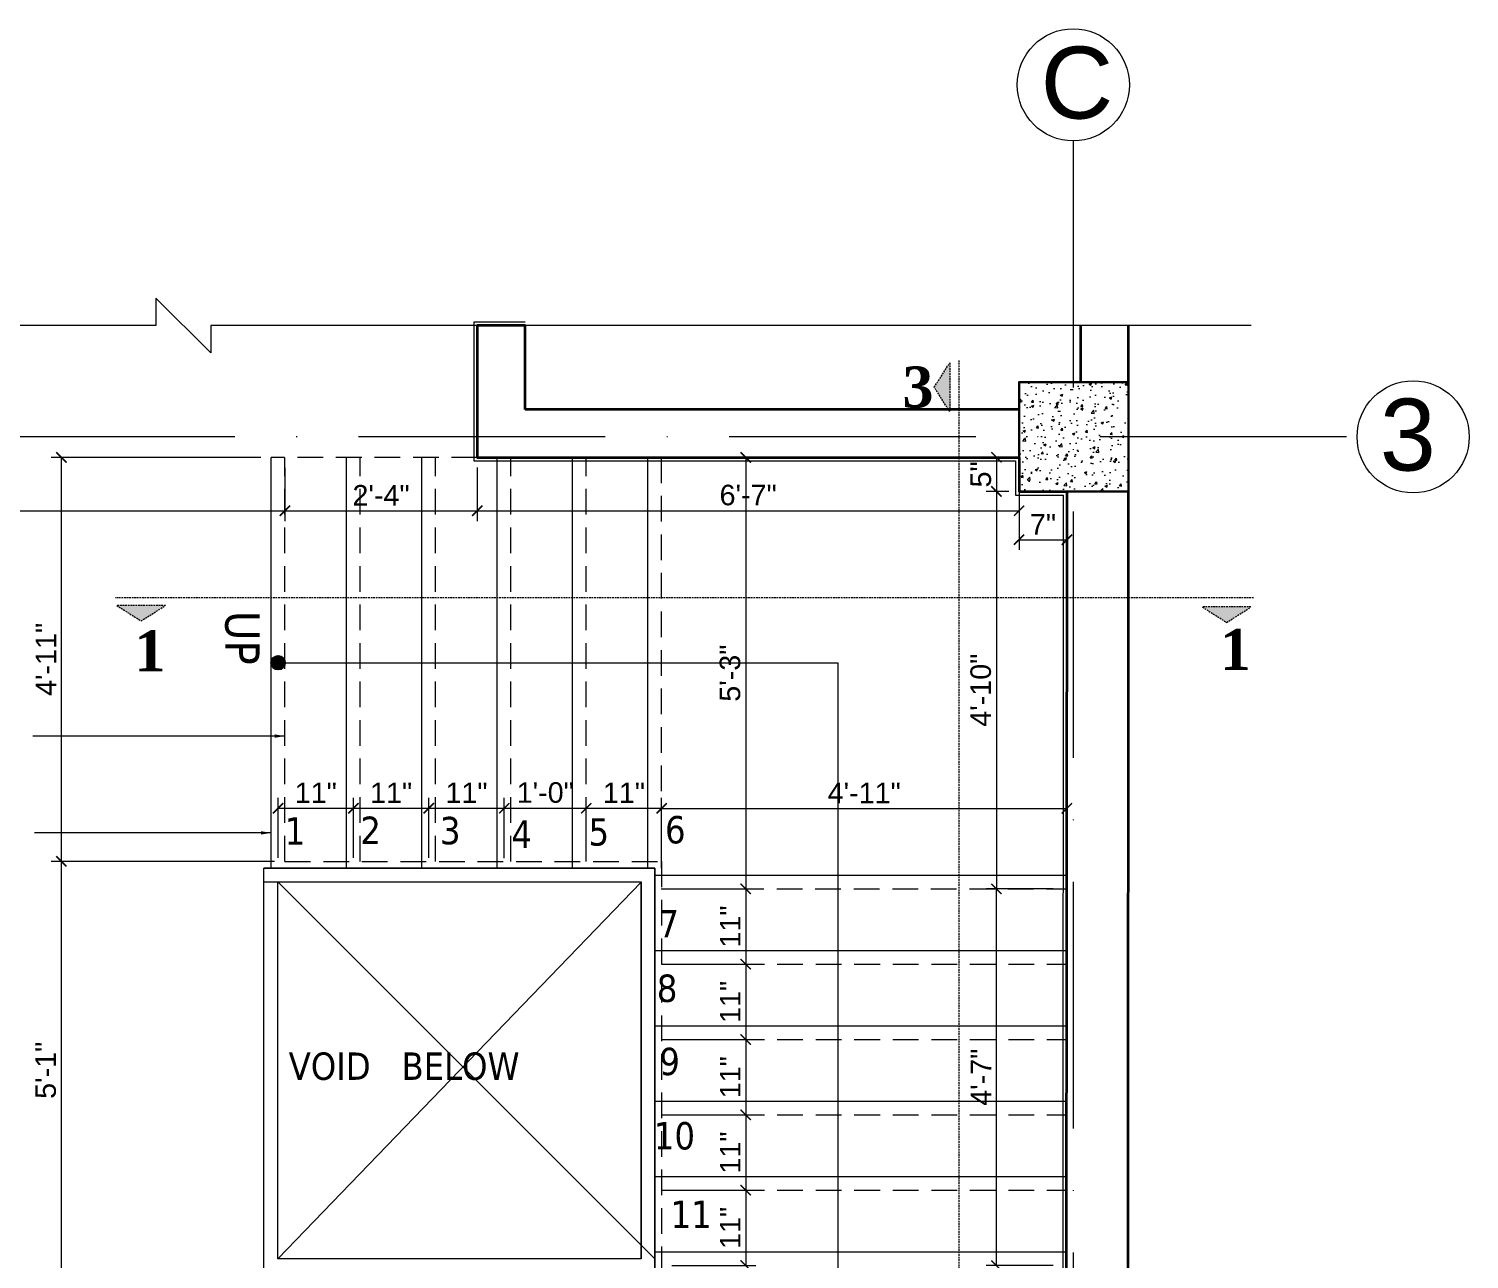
# Model space of a CAD drawing. Header units: inches. Extents: x 10755 to 33653, y -10992 to 10708.
# Drawn here: x 26940.5 to 27150.7, y 4202.5 to 4382.2 of the extents above; entities that cross this region are included whole.
import ezdxf

# ---------------------------------------------------------------- set-up
doc = ezdxf.new("R2010")
doc.units = ezdxf.units.IN
doc.header["$MEASUREMENT"] = 0
doc.linetypes.add('ACAD_ISO10W100', pattern=[18, 12, -3, 0, -3])
doc.linetypes.add('HIDDEN', pattern=[0.375, 0.25, -0.125])
for name, color, linetype, lineweight in [('arrow line', 54, 'Continuous', 9), ('beam in plan', 241, 'HIDDEN', 20), ('centerline', 9, 'ACAD_ISO10W100', 5), ('col', 1, 'Continuous', 30), ('dimension element- 8', 5, 'Continuous', 13), ('DIMINSION', 5, 'Continuous', 15), ('hatch', 33, 'Continuous', 5), ('hatch- rcc', 252, 'Continuous', 5), ('hatch1', 9, 'Continuous', 5), ('hidden line', 4, 'HIDDEN', 9), ('Pillar', 11, 'Continuous', 25), ('PLASTER', 50, 'Continuous', 9), ('plaster line', 160, 'Continuous', 9), ('railing', 33, 'Continuous', 15), ('STAIRCASE', 143, 'Continuous', 15), ('text detail- 8', 115, 'Continuous', 18), ('text- 8', 115, 'Continuous', 18), ('title text 1', 113, 'Continuous', 25), ('wall', 1, 'Continuous', 35)]:
    doc.layers.add(name, color=color, linetype=linetype, lineweight=lineweight)
doc.layers.add('T-TEXT', color=230, linetype='Continuous')
doc.layers.get('DIMINSION').off()
doc.styles.add('arial', font='arial.ttf')
doc.styles.add('Prajwal', font='stylu.ttf', dxfattribs={"height": 9})
doc.styles.get("Standard").update_dxf_attribs({"font": 'arial.ttf'})
doc.styles.add('suren', font='times.ttf', dxfattribs={"height": 4})
doc.dimstyles.new('s3', dxfattribs={"dimscale": 3, "dimtxt": 1, "dimasz": 0.5, "dimexe": 0.5, "dimexo": 0.5, "dimgap": 0.25, "dimtad": 1, "dimzin": 3, "dimdsep": 46, "dimlunit": 4, "dimtxsty": 'Standard', "dimblk": 'ARCHTICK', "dimcen": 0, "dimclrd": 256, "dimclre": 256, "dimclrt": 6, "dimadec": 0, "dimazin": 0, "dimtfac": 0.5, "dimtix": 1, "dimtmove": 1, "dimatfit": 3, "dimfxl": 0.5, "dimfrac": 1, "dimtolj": 1, "dimtzin": 0, "dimarcsym": 1})

# ---------------------------------------------------------------- blocks, each defined once
blk = doc.blocks.new('ETERWEWE')
at = {"layer": 'hatch- rcc', "linetype": 'Continuous', "ltscale": 30}
h = blk.add_hatch(dxfattribs=at)
h.set_pattern_fill('AR-CONC', color=256, scale=0.5, style=0)
h.set_pattern_definition([(50, (0, 0), (3.586300913, -0.313760675), [0.375, -4.125]), (355, (0, 0), (-0.69375667, 3.76096067), [0.3, -3.3]), (100.4514445, (0.299, -0.026), (2.89254423, 3.447199955), [0.31870096, -3.50571056]), (46.1842, (0, 1), (5.33620665, -0.8275964), [0.5625, -6.1875]), (96.6356355, (0.4447, 0.931), (4.67330973, 4.870593), [0.47805171, -5.2585688]), (351.184164, (0, 1), (4.67330973, 4.870593), [0.45, -4.95]), (21, (0.5, 0.75), (2.98453526, -2.013094453), [0.375, -4.125]), (326, (0.5, 0.75), (1.21657666, 3.625750225), [0.3, -3.3]), (71.4514447, (0.7487, 0.5822), (4.20111188, 1.612655764), [0.31870095, -3.50571056]), (37.5, (0, 0), (0.060799277, 1.664469269), [0, -3.26, 0, -3.35, 0, -3.3125]), (7.5, (0, 0), (1.315347687, 1.97205856), [0, -1.91, 0, -3.185, 0, -1.2625]), (327.5, (-1.115, 0), (2.669112181, -0.112774359), [0, -1.25, 0, -3.9, 0, -5.175]), (317.5, (-1.615, 0), (2.915930847, 0.50052491), [0, -1.625, 0, -2.59, 0, -3.675])])
h.paths.add_polyline_path([(159423.23, -3794.58), (159439.23, -3794.58), (159439.23, -3778.58), (159423.23, -3778.58)])
at = {"layer": 'col', "linetype": 'Continuous', "ltscale": 30}
blk.add_lwpolyline([(159423.23, -3794.58), (159423.23, -3778.58), (159439.23, -3778.58), (159439.23, -3794.58), (159423.23, -3794.58)], dxfattribs=at)
blk = doc.blocks.new('_ArchTick')
at = {"color": 0, "const_width": 0.15}
blk.add_lwpolyline([(-0.5, -0.5), (0.5, 0.5)], dxfattribs=at)
blk = doc.blocks.new('*D2160')
at = {"layer": 'Defpoints', "color": 0, "transparency": 16777216}
for p in [(12206.4, -657.84), (12195.4, -666.59), (12206.4, -666.6)]:
    blk.add_point(p, dxfattribs=at)
at = {"layer": 'dimension element- 8', "lineweight": -2, "transparency": 16777216}
for p, q in [((12195.4, -665.09), (12195.4, -656.34)), ((12195.4, -657.84), (12206.4, -657.84)), ((12206.4, -665.1), (12206.4, -656.34))]:
    blk.add_line(p, q, dxfattribs=at)
at = {"layer": 'dimension element- 8', "lineweight": -2, "transparency": 16777216, "xscale": 1.5, "yscale": 1.5, "zscale": 1.5, "rotation": 180}
blk.add_blockref('_ArchTick', (12195.4, -657.84), dxfattribs=at)
at = {"layer": 'dimension element- 8', "lineweight": -2, "transparency": 16777216, "xscale": 1.5, "yscale": 1.5, "zscale": 1.5}
blk.add_blockref('_ArchTick', (12206.4, -657.84), dxfattribs=at)
at = {"layer": 'dimension element- 8', "color": 6, "transparency": 16777216, "insert": (12200.9, -655.58), "char_height": 3, "attachment_point": 5}
blk.add_mtext('\\A1;11"', dxfattribs=at)
blk = doc.blocks.new('*D2161')
at = {"layer": 'Defpoints', "color": 0, "transparency": 16777216}
for p in [(12217.4, -657.84), (12206.4, -666.6), (12217.4, -666.6)]:
    blk.add_point(p, dxfattribs=at)
at = {"layer": 'dimension element- 8', "lineweight": -2, "transparency": 16777216}
for p, q in [((12206.4, -665.1), (12206.4, -656.34)), ((12206.4, -657.84), (12217.4, -657.84)), ((12217.4, -665.1), (12217.4, -656.34))]:
    blk.add_line(p, q, dxfattribs=at)
at = {"layer": 'dimension element- 8', "lineweight": -2, "transparency": 16777216, "xscale": 1.5, "yscale": 1.5, "zscale": 1.5, "rotation": 180}
blk.add_blockref('_ArchTick', (12206.4, -657.84), dxfattribs=at)
at = {"layer": 'dimension element- 8', "lineweight": -2, "transparency": 16777216, "xscale": 1.5, "yscale": 1.5, "zscale": 1.5}
blk.add_blockref('_ArchTick', (12217.4, -657.84), dxfattribs=at)
at = {"layer": 'dimension element- 8', "color": 6, "transparency": 16777216, "insert": (12211.9, -655.58), "char_height": 3, "attachment_point": 5}
blk.add_mtext('\\A1;11"', dxfattribs=at)
blk = doc.blocks.new('*D2162')
at = {"layer": 'Defpoints', "color": 0, "transparency": 16777216}
for p in [(12228.41, -657.84), (12217.4, -666.6), (12228.41, -666.64)]:
    blk.add_point(p, dxfattribs=at)
at = {"layer": 'dimension element- 8', "lineweight": -2, "transparency": 16777216}
for p, q in [((12217.4, -665.1), (12217.4, -656.34)), ((12217.4, -657.84), (12228.41, -657.84)), ((12228.41, -665.14), (12228.41, -656.34))]:
    blk.add_line(p, q, dxfattribs=at)
at = {"layer": 'dimension element- 8', "lineweight": -2, "transparency": 16777216, "xscale": 1.5, "yscale": 1.5, "zscale": 1.5, "rotation": 180}
blk.add_blockref('_ArchTick', (12217.4, -657.84), dxfattribs=at)
at = {"layer": 'dimension element- 8', "lineweight": -2, "transparency": 16777216, "xscale": 1.5, "yscale": 1.5, "zscale": 1.5}
blk.add_blockref('_ArchTick', (12228.41, -657.84), dxfattribs=at)
at = {"layer": 'dimension element- 8', "color": 6, "transparency": 16777216, "insert": (12222.9, -655.58), "char_height": 3, "attachment_point": 5}
blk.add_mtext('\\A1;11"', dxfattribs=at)
blk = doc.blocks.new('*D2163')
at = {"layer": 'Defpoints', "color": 0, "transparency": 16777216}
for p in [(12310.54, -657.85), (12251.39, -665.59), (12310.54, -668.59)]:
    blk.add_point(p, dxfattribs=at)
at = {"layer": 'dimension element- 8', "lineweight": -2, "transparency": 16777216}
for p, q in [((12251.39, -664.09), (12251.39, -656.35)), ((12251.39, -657.85), (12310.54, -657.85)), ((12310.54, -667.09), (12310.54, -656.35))]:
    blk.add_line(p, q, dxfattribs=at)
at = {"layer": 'dimension element- 8', "lineweight": -2, "transparency": 16777216, "xscale": 1.5, "yscale": 1.5, "zscale": 1.5, "rotation": 180}
blk.add_blockref('_ArchTick', (12251.39, -657.85), dxfattribs=at)
at = {"layer": 'dimension element- 8', "lineweight": -2, "transparency": 16777216, "xscale": 1.5, "yscale": 1.5, "zscale": 1.5}
blk.add_blockref('_ArchTick', (12310.54, -657.85), dxfattribs=at)
at = {"layer": 'dimension element- 8', "color": 6, "transparency": 16777216, "insert": (12280.96, -655.6), "char_height": 3, "attachment_point": 5}
blk.add_mtext('\\A1;4\'-11"', dxfattribs=at)
blk = doc.blocks.new('*D2164')
at = {"layer": 'Defpoints', "color": 0, "transparency": 16777216}
for p in [(12252.39, -606.61), (12252.39, -669.61), (12263.66, -669.61)]:
    blk.add_point(p, dxfattribs=at)
at = {"layer": 'dimension element- 8', "lineweight": -2, "transparency": 16777216}
for p, q in [((12253.89, -606.61), (12265.16, -606.61)), ((12263.66, -606.61), (12263.66, -669.61)), ((12253.89, -669.61), (12265.16, -669.61))]:
    blk.add_line(p, q, dxfattribs=at)
at = {"layer": 'dimension element- 8', "lineweight": -2, "transparency": 16777216, "xscale": 1.5, "yscale": 1.5, "zscale": 1.5}
for p, rotation in [((12263.66, -606.61), 90), ((12263.66, -669.61), 270)]:
    blk.add_blockref('_ArchTick', p, dxfattribs=dict(at, rotation=rotation))
at = {"layer": 'dimension element- 8', "color": 6, "transparency": 16777216, "insert": (12261.38, -638.11), "char_height": 3, "attachment_point": 5, "rotation": 90}
blk.add_mtext('\\A1;5\'-3"', dxfattribs=at)
blk = doc.blocks.new('*D2165')
at = {"layer": 'Defpoints', "color": 0, "transparency": 16777216}
for p in [(12252.39, -669.61), (12251.39, -680.61), (12263.66, -680.61)]:
    blk.add_point(p, dxfattribs=at)
at = {"layer": 'dimension element- 8', "lineweight": -2, "transparency": 16777216}
for p, q in [((12253.89, -669.61), (12265.16, -669.61)), ((12263.66, -669.61), (12263.66, -680.61)), ((12252.89, -680.61), (12265.16, -680.61))]:
    blk.add_line(p, q, dxfattribs=at)
at = {"layer": 'dimension element- 8', "lineweight": -2, "transparency": 16777216, "xscale": 1.5, "yscale": 1.5, "zscale": 1.5}
for p, rotation in [((12263.66, -669.61), 90), ((12263.66, -680.61), 270)]:
    blk.add_blockref('_ArchTick', p, dxfattribs=dict(at, rotation=rotation))
at = {"layer": 'dimension element- 8', "color": 6, "transparency": 16777216, "insert": (12261.4, -675.11), "char_height": 3, "attachment_point": 5, "rotation": 90}
blk.add_mtext('\\A1;11"', dxfattribs=at)
blk = doc.blocks.new('*D2166')
at = {"layer": 'Defpoints', "color": 0, "transparency": 16777216}
for p in [(12251.39, -680.61), (12251.39, -691.61), (12263.66, -691.61)]:
    blk.add_point(p, dxfattribs=at)
at = {"layer": 'dimension element- 8', "lineweight": -2, "transparency": 16777216}
for p, q in [((12252.89, -680.61), (12265.16, -680.61)), ((12263.66, -680.61), (12263.66, -691.61)), ((12252.89, -691.61), (12265.16, -691.61))]:
    blk.add_line(p, q, dxfattribs=at)
at = {"layer": 'dimension element- 8', "lineweight": -2, "transparency": 16777216, "xscale": 1.5, "yscale": 1.5, "zscale": 1.5}
for p, rotation in [((12263.66, -680.61), 90), ((12263.66, -691.61), 270)]:
    blk.add_blockref('_ArchTick', p, dxfattribs=dict(at, rotation=rotation))
at = {"layer": 'dimension element- 8', "color": 6, "transparency": 16777216, "insert": (12261.4, -686.11), "char_height": 3, "attachment_point": 5, "rotation": 90}
blk.add_mtext('\\A1;11"', dxfattribs=at)
blk = doc.blocks.new('*D2167')
at = {"layer": 'Defpoints', "color": 0, "transparency": 16777216}
for p in [(12251.39, -691.61), (12251.39, -702.61), (12263.66, -702.61)]:
    blk.add_point(p, dxfattribs=at)
at = {"layer": 'dimension element- 8', "lineweight": -2, "transparency": 16777216}
for p, q in [((12252.89, -691.61), (12265.16, -691.61)), ((12263.66, -691.61), (12263.66, -702.61)), ((12252.89, -702.61), (12265.16, -702.61))]:
    blk.add_line(p, q, dxfattribs=at)
at = {"layer": 'dimension element- 8', "lineweight": -2, "transparency": 16777216, "xscale": 1.5, "yscale": 1.5, "zscale": 1.5}
for p, rotation in [((12263.66, -691.61), 90), ((12263.66, -702.61), 270)]:
    blk.add_blockref('_ArchTick', p, dxfattribs=dict(at, rotation=rotation))
at = {"layer": 'dimension element- 8', "color": 6, "transparency": 16777216, "insert": (12261.4, -697.11), "char_height": 3, "attachment_point": 5, "rotation": 90}
blk.add_mtext('\\A1;11"', dxfattribs=at)
blk = doc.blocks.new('*D2168')
at = {"layer": 'Defpoints', "color": 0, "transparency": 16777216}
for p in [(12251.39, -702.61), (12251.39, -713.61), (12263.66, -713.61)]:
    blk.add_point(p, dxfattribs=at)
at = {"layer": 'dimension element- 8', "lineweight": -2, "transparency": 16777216}
for p, q in [((12252.89, -702.61), (12265.16, -702.61)), ((12263.66, -702.61), (12263.66, -713.61)), ((12252.89, -713.61), (12265.16, -713.61))]:
    blk.add_line(p, q, dxfattribs=at)
at = {"layer": 'dimension element- 8', "lineweight": -2, "transparency": 16777216, "xscale": 1.5, "yscale": 1.5, "zscale": 1.5}
for p, rotation in [((12263.66, -702.61), 90), ((12263.66, -713.61), 270)]:
    blk.add_blockref('_ArchTick', p, dxfattribs=dict(at, rotation=rotation))
at = {"layer": 'dimension element- 8', "color": 6, "transparency": 16777216, "insert": (12261.4, -708.11), "char_height": 3, "attachment_point": 5, "rotation": 90}
blk.add_mtext('\\A1;11"', dxfattribs=at)
blk = doc.blocks.new('*D2169')
at = {"layer": 'Defpoints', "color": 0, "transparency": 16777216}
for p in [(12251.39, -713.61), (12251.39, -724.61), (12263.66, -724.61)]:
    blk.add_point(p, dxfattribs=at)
at = {"layer": 'dimension element- 8', "lineweight": -2, "transparency": 16777216}
for p, q in [((12252.89, -713.61), (12265.16, -713.61)), ((12263.66, -713.61), (12263.66, -724.61)), ((12252.89, -724.61), (12265.16, -724.61))]:
    blk.add_line(p, q, dxfattribs=at)
at = {"layer": 'dimension element- 8', "lineweight": -2, "transparency": 16777216, "xscale": 1.5, "yscale": 1.5, "zscale": 1.5}
for p, rotation in [((12263.66, -713.61), 90), ((12263.66, -724.61), 270)]:
    blk.add_blockref('_ArchTick', p, dxfattribs=dict(at, rotation=rotation))
at = {"layer": 'dimension element- 8', "color": 6, "transparency": 16777216, "insert": (12261.4, -719.11), "char_height": 3, "attachment_point": 5, "rotation": 90}
blk.add_mtext('\\A1;11"', dxfattribs=at)
blk = doc.blocks.new('*D2175')
at = {"layer": 'Defpoints', "color": 0, "transparency": 16777216}
for p in [(12303.56, -606.59), (12300.26, -611.59), (12303.56, -611.59)]:
    blk.add_point(p, dxfattribs=at)
at = {"layer": 'dimension element- 8', "lineweight": -2, "transparency": 16777216}
for p, q in [((12302.06, -606.59), (12298.76, -606.59)), ((12300.26, -606.59), (12300.26, -611.59)), ((12302.06, -611.59), (12298.76, -611.59))]:
    blk.add_line(p, q, dxfattribs=at)
at = {"layer": 'dimension element- 8', "lineweight": -2, "transparency": 16777216, "xscale": 1.5, "yscale": 1.5, "zscale": 1.5}
for p, rotation in [((12300.26, -606.59), 90), ((12300.26, -611.59), 270)]:
    blk.add_blockref('_ArchTick', p, dxfattribs=dict(at, rotation=rotation))
at = {"layer": 'dimension element- 8', "color": 6, "transparency": 16777216, "insert": (12297.99, -609.09), "char_height": 3, "attachment_point": 5, "rotation": 90}
blk.add_mtext('\\A1;5"', dxfattribs=at)
blk = doc.blocks.new('*D2176')
at = {"layer": 'Defpoints', "color": 0, "transparency": 16777216}
for p in [(12303.56, -611.59), (12300.26, -669.61), (12310.04, -669.61)]:
    blk.add_point(p, dxfattribs=at)
at = {"layer": 'dimension element- 8', "lineweight": -2, "transparency": 16777216}
for p, q in [((12302.06, -611.59), (12298.76, -611.59)), ((12300.26, -611.59), (12300.26, -669.61)), ((12308.54, -669.61), (12298.76, -669.61))]:
    blk.add_line(p, q, dxfattribs=at)
at = {"layer": 'dimension element- 8', "lineweight": -2, "transparency": 16777216, "xscale": 1.5, "yscale": 1.5, "zscale": 1.5}
for p, rotation in [((12300.26, -611.59), 90), ((12300.26, -669.61), 270)]:
    blk.add_blockref('_ArchTick', p, dxfattribs=dict(at, rotation=rotation))
at = {"layer": 'dimension element- 8', "color": 6, "transparency": 16777216, "insert": (12297.98, -640.6), "char_height": 3, "attachment_point": 5, "rotation": 90}
blk.add_mtext('\\A1;4\'-10"', dxfattribs=at)
blk = doc.blocks.new('*D2177')
at = {"layer": 'Defpoints', "color": 0, "transparency": 16777216}
for p in [(12303.56, -611.59), (12310.56, -611.59), (12310.56, -618.63)]:
    blk.add_point(p, dxfattribs=at)
at = {"layer": 'dimension element- 8', "lineweight": -2, "transparency": 16777216}
for p, q in [((12303.56, -613.09), (12303.56, -620.13)), ((12310.56, -613.09), (12310.56, -620.13)), ((12303.56, -618.63), (12310.56, -618.63))]:
    blk.add_line(p, q, dxfattribs=at)
at = {"layer": 'dimension element- 8', "lineweight": -2, "transparency": 16777216, "xscale": 1.5, "yscale": 1.5, "zscale": 1.5, "rotation": 180}
blk.add_blockref('_ArchTick', (12303.56, -618.63), dxfattribs=at)
at = {"layer": 'dimension element- 8', "lineweight": -2, "transparency": 16777216, "xscale": 1.5, "yscale": 1.5, "zscale": 1.5}
blk.add_blockref('_ArchTick', (12310.56, -618.63), dxfattribs=at)
at = {"layer": 'dimension element- 8', "color": 6, "transparency": 16777216, "insert": (12307.06, -616.38), "char_height": 3, "attachment_point": 5}
blk.add_mtext('\\A1;7"', dxfattribs=at)
blk = doc.blocks.new('*D2178')
at = {"layer": 'Defpoints', "color": 0, "transparency": 16777216}
for p in [(12196.39, -606.61), (12094.62, -611.59), (12196.39, -614.4)]:
    blk.add_point(p, dxfattribs=at)
at = {"layer": 'dimension element- 8', "lineweight": -2, "transparency": 16777216}
for p, q in [((12196.39, -608.11), (12196.39, -615.9)), ((12094.62, -613.09), (12094.62, -615.9)), ((12094.62, -614.4), (12196.39, -614.4))]:
    blk.add_line(p, q, dxfattribs=at)
at = {"layer": 'dimension element- 8', "lineweight": -2, "transparency": 16777216, "xscale": 1.5, "yscale": 1.5, "zscale": 1.5, "rotation": 180}
blk.add_blockref('_ArchTick', (12094.62, -614.4), dxfattribs=at)
at = {"layer": 'dimension element- 8', "lineweight": -2, "transparency": 16777216, "xscale": 1.5, "yscale": 1.5, "zscale": 1.5}
blk.add_blockref('_ArchTick', (12196.39, -614.4), dxfattribs=at)
at = {"layer": 'dimension element- 8', "color": 6, "transparency": 16777216, "insert": (12145.5, -612.12), "char_height": 3, "attachment_point": 5}
blk.add_mtext('\\A1;8\'-6"', dxfattribs=at)
blk = doc.blocks.new('*D2179')
at = {"layer": 'Defpoints', "color": 0, "transparency": 16777216}
for p in [(12196.39, -606.61), (12224.48, -606.59), (12224.48, -614.4)]:
    blk.add_point(p, dxfattribs=at)
at = {"layer": 'dimension element- 8', "lineweight": -2, "transparency": 16777216}
for p, q in [((12196.39, -608.11), (12196.39, -615.9)), ((12224.48, -608.09), (12224.48, -615.9)), ((12196.39, -614.4), (12224.48, -614.4))]:
    blk.add_line(p, q, dxfattribs=at)
at = {"layer": 'dimension element- 8', "lineweight": -2, "transparency": 16777216, "xscale": 1.5, "yscale": 1.5, "zscale": 1.5, "rotation": 180}
blk.add_blockref('_ArchTick', (12196.39, -614.4), dxfattribs=at)
at = {"layer": 'dimension element- 8', "lineweight": -2, "transparency": 16777216, "xscale": 1.5, "yscale": 1.5, "zscale": 1.5}
blk.add_blockref('_ArchTick', (12224.48, -614.4), dxfattribs=at)
at = {"layer": 'dimension element- 8', "color": 6, "transparency": 16777216, "insert": (12210.43, -612.14), "char_height": 3, "attachment_point": 5}
blk.add_mtext('\\A1;2\'-4"', dxfattribs=at)
blk = doc.blocks.new('*D2180')
at = {"layer": 'Defpoints', "color": 0, "transparency": 16777216}
for p in [(12224.48, -606.59), (12303.56, -606.59), (12303.56, -614.4)]:
    blk.add_point(p, dxfattribs=at)
at = {"layer": 'dimension element- 8', "lineweight": -2, "transparency": 16777216}
for p, q in [((12224.48, -608.09), (12224.48, -615.9)), ((12303.56, -608.09), (12303.56, -615.9)), ((12224.48, -614.4), (12303.56, -614.4))]:
    blk.add_line(p, q, dxfattribs=at)
at = {"layer": 'dimension element- 8', "lineweight": -2, "transparency": 16777216, "xscale": 1.5, "yscale": 1.5, "zscale": 1.5, "rotation": 180}
blk.add_blockref('_ArchTick', (12224.48, -614.4), dxfattribs=at)
at = {"layer": 'dimension element- 8', "lineweight": -2, "transparency": 16777216, "xscale": 1.5, "yscale": 1.5, "zscale": 1.5}
blk.add_blockref('_ArchTick', (12303.56, -614.4), dxfattribs=at)
at = {"layer": 'dimension element- 8', "color": 6, "transparency": 16777216, "insert": (12264.02, -612.12), "char_height": 3, "attachment_point": 5}
blk.add_mtext('\\A1;6\'-7"', dxfattribs=at)
blk = doc.blocks.new('*D2182')
at = {"layer": 'Defpoints', "color": 0, "transparency": 16777216}
for p in [(12240.39, -657.84), (12228.41, -666.64), (12240.39, -666.61)]:
    blk.add_point(p, dxfattribs=at)
at = {"layer": 'dimension element- 8', "lineweight": -2, "transparency": 16777216}
for p, q in [((12228.41, -665.14), (12228.41, -656.34)), ((12228.41, -657.84), (12240.39, -657.84)), ((12240.39, -665.11), (12240.39, -656.34))]:
    blk.add_line(p, q, dxfattribs=at)
at = {"layer": 'dimension element- 8', "lineweight": -2, "transparency": 16777216, "xscale": 1.5, "yscale": 1.5, "zscale": 1.5, "rotation": 180}
blk.add_blockref('_ArchTick', (12228.41, -657.84), dxfattribs=at)
at = {"layer": 'dimension element- 8', "lineweight": -2, "transparency": 16777216, "xscale": 1.5, "yscale": 1.5, "zscale": 1.5}
blk.add_blockref('_ArchTick', (12240.39, -657.84), dxfattribs=at)
at = {"layer": 'dimension element- 8', "color": 6, "transparency": 16777216, "insert": (12234.4, -655.56), "char_height": 3, "attachment_point": 5}
blk.add_mtext('\\A1;1\'-0"', dxfattribs=at)
blk = doc.blocks.new('*D2183')
at = {"layer": 'Defpoints', "color": 0, "transparency": 16777216}
for p in [(12251.39, -657.84), (12251.39, -665.59), (12240.39, -666.61)]:
    blk.add_point(p, dxfattribs=at)
at = {"layer": 'dimension element- 8', "lineweight": -2, "transparency": 16777216}
for p, q in [((12240.39, -665.11), (12240.39, -656.34)), ((12240.39, -657.84), (12251.39, -657.84)), ((12251.39, -664.09), (12251.39, -656.34))]:
    blk.add_line(p, q, dxfattribs=at)
at = {"layer": 'dimension element- 8', "lineweight": -2, "transparency": 16777216, "xscale": 1.5, "yscale": 1.5, "zscale": 1.5, "rotation": 180}
blk.add_blockref('_ArchTick', (12240.39, -657.84), dxfattribs=at)
at = {"layer": 'dimension element- 8', "lineweight": -2, "transparency": 16777216, "xscale": 1.5, "yscale": 1.5, "zscale": 1.5}
blk.add_blockref('_ArchTick', (12251.39, -657.84), dxfattribs=at)
at = {"layer": 'dimension element- 8', "color": 6, "transparency": 16777216, "insert": (12245.89, -655.58), "char_height": 3, "attachment_point": 5}
blk.add_mtext('\\A1;11"', dxfattribs=at)
blk = doc.blocks.new('*D2186')
at = {"layer": 'Defpoints', "color": 0, "transparency": 16777216}
for p in [(12163.76, -606.61), (12194.39, -606.61), (12196.39, -665.59)]:
    blk.add_point(p, dxfattribs=at)
at = {"layer": 'dimension element- 8', "lineweight": -2, "transparency": 16777216}
for p, q in [((12192.89, -606.61), (12162.26, -606.61)), ((12163.76, -665.59), (12163.76, -606.61)), ((12194.89, -665.59), (12162.26, -665.59))]:
    blk.add_line(p, q, dxfattribs=at)
at = {"layer": 'dimension element- 8', "lineweight": -2, "transparency": 16777216, "xscale": 1.5, "yscale": 1.5, "zscale": 1.5}
for p, rotation in [((12163.76, -606.61), 90), ((12163.76, -665.59), 270)]:
    blk.add_blockref('_ArchTick', p, dxfattribs=dict(at, rotation=rotation))
at = {"layer": 'dimension element- 8', "color": 6, "transparency": 16777216, "insert": (12161.51, -636.1), "char_height": 3, "attachment_point": 5, "rotation": 90}
blk.add_mtext('\\A1;4\'-11"', dxfattribs=at)
blk = doc.blocks.new('*D2187')
at = {"layer": 'Defpoints', "color": 0, "transparency": 16777216}
for p in [(12300.26, -669.61), (12310.04, -669.61), (12310.06, -724.61)]:
    blk.add_point(p, dxfattribs=at)
at = {"layer": 'dimension element- 8', "lineweight": -2, "transparency": 16777216}
for p, q in [((12308.54, -669.61), (12298.76, -669.61)), ((12300.26, -724.61), (12300.26, -669.61)), ((12308.56, -724.61), (12298.76, -724.61))]:
    blk.add_line(p, q, dxfattribs=at)
at = {"layer": 'dimension element- 8', "lineweight": -2, "transparency": 16777216, "xscale": 1.5, "yscale": 1.5, "zscale": 1.5}
for p, rotation in [((12300.26, -669.61), 90), ((12300.26, -724.61), 270)]:
    blk.add_blockref('_ArchTick', p, dxfattribs=dict(at, rotation=rotation))
at = {"layer": 'dimension element- 8', "color": 6, "transparency": 16777216, "insert": (12298.01, -697.11), "char_height": 3, "attachment_point": 5, "rotation": 90}
blk.add_mtext('\\A1;4\'-7"', dxfattribs=at)
blk = doc.blocks.new('*D2181')
at = {"layer": 'Defpoints', "color": 0, "transparency": 16777216}
for p in [(12163.76, -665.59), (12196.39, -665.59), (12193.39, -726.61)]:
    blk.add_point(p, dxfattribs=at)
at = {"layer": 'dimension element- 8', "lineweight": -2, "transparency": 16777216}
for p, q in [((12194.89, -665.59), (12162.26, -665.59)), ((12163.76, -726.61), (12163.76, -665.59)), ((12191.89, -726.61), (12162.26, -726.61))]:
    blk.add_line(p, q, dxfattribs=at)
at = {"layer": 'dimension element- 8', "lineweight": -2, "transparency": 16777216, "xscale": 1.5, "yscale": 1.5, "zscale": 1.5}
for p, rotation in [((12163.76, -665.59), 90), ((12163.76, -726.61), 270)]:
    blk.add_blockref('_ArchTick', p, dxfattribs=dict(at, rotation=rotation))
at = {"layer": 'dimension element- 8', "color": 6, "transparency": 16777216, "insert": (12161.48, -696.1), "char_height": 3, "attachment_point": 5, "rotation": 90}
blk.add_mtext('\\A1;5\'-1"', dxfattribs=at)
blk = doc.blocks.new('A$C55F06A0D')
for points in [[(2140.582, 498.047), (2138.328, 494.496), (2140.582, 490.945)], [(2026.102, 462.62), (2022.551, 460.366), (2019, 462.62)], [(2184.562, 462.405), (2181.011, 460.151), (2177.46, 462.405)]]:
    blk.add_hatch(color=256).paths.add_polyline_path(points)
at = {"layer": 'Pillar', "ltscale": 100}
h = blk.add_hatch(color=256, dxfattribs=at)
edge = h.paths.add_edge_path()
edge.add_ellipse((2042.533, 454.258), major_axis=(0.707, 0.707), ratio=1, start_angle=315, end_angle=495)
edge.add_ellipse((2042.533, 454.258), major_axis=(0.707, 0.707), ratio=1, start_angle=135, end_angle=315)
h = blk.add_hatch(color=256, dxfattribs=at)
edge = h.paths.add_edge_path()
edge.add_ellipse((2042.533, 454.256), major_axis=(0.707, 0.707), ratio=1, start_angle=135, end_angle=495)
for p, q in [((2141.917, 498.417), (2141.917, 285.063)), ((2184.931, 463.74), (2018.735, 463.74))]:
    blk.add_line(p, q)
for points in [[(2138.328, 494.496), (2140.582, 498.047), (2140.582, 490.945)], [(2022.551, 460.366), (2026.102, 462.62), (2019, 462.62)], [(2181.011, 460.151), (2184.562, 462.405), (2177.46, 462.405)]]:
    blk.add_lwpolyline(points, close=True)
at = {"layer": 'arrow line'}
for p, q in [((2042.533, 454.256), (2124.239, 454.256)), ((2124.239, 454.256), (2124.239, 335.477))]:
    blk.add_line(p, q, dxfattribs=at)
at = {"layer": 'centerline', "ltscale": 3}
for p, q in [((2158.626, 530.458), (2158.626, 248.2)), ((2198.503, 487.249), (1867.738, 487.249))]:
    blk.add_line(p, q, dxfattribs=at)
at = {"layer": 'centerline', "linetype": 'Continuous'}
for centre in [(2158.626, 538.642), (2208.231, 487.249)]:
    blk.add_circle(centre, 8.184, dxfattribs=at)
at = {"layer": 'hatch'}
blk.add_lwpolyline([(2184.573, 503.501), (2032.707, 503.501), (2032.707, 499.501), (2024.707, 507.501), (2024.707, 503.501), (1875.266, 503.501)], dxfattribs=at)
at = {"layer": 'hatch1', "linetype": 'Continuous', "ltscale": 30}
for p, q in [((2097.533, 367.249), (2042.483, 422.263)), ((2095.533, 422.25), (2042.483, 367.249))]:
    blk.add_line(p, q, dxfattribs=at)
at = {"layer": 'hidden line', "ltscale": 15}
for p, q in [((2071.618, 484.249), (2041.533, 484.249)), ((2043.533, 425.263), (2043.533, 484.249)), ((2054.533, 425.263), (2054.533, 484.249)), ((2065.533, 425.263), (2065.533, 484.249)), ((2076.533, 425.263), (2076.533, 484.249)), ((2087.533, 425.263), (2087.533, 484.249)), ((2098.533, 424.249), (2098.533, 484.249)), ((2054.533, 424.26), (2054.533, 424.263)), ((2065.533, 424.258), (2065.533, 424.263)), ((2076.533, 424.255), (2076.533, 424.263)), ((2087.533, 424.252), (2087.533, 424.263)), ((2098.461, 421.249), (2157.534, 421.249)), ((2098.533, 410.249), (2157.534, 410.249)), ((2098.533, 399.249), (2157.534, 399.249)), ((2098.533, 388.249), (2157.534, 388.249)), ((2097.533, 377.249), (2097.533, 377.249)), ((2098.533, 377.249), (2157.534, 377.249))]:
    blk.add_line(p, q, dxfattribs=at)
blk.add_lwpolyline([(2043.533, 425.263), (2098.533, 425.263), (2098.533, 364.249), (2040.533, 364.249), (2040.533, 305.249)], dxfattribs=at)
at = {"layer": 'Pillar', "ltscale": 100}
blk.add_circle((2042.533, 454.256), 1, dxfattribs=at)
at = {"layer": 'PLASTER'}
blk.add_line((2157.127, 310.753), (2157.205, 478.746), dxfattribs=at)
blk.add_lwpolyline([(2071.118, 483.749), (2150.205, 483.749), (2150.205, 478.749), (2157.205, 478.746)], dxfattribs=at)
at = {"layer": 'plaster line', "linetype": 'Continuous', "ltscale": 30}
blk.add_lwpolyline([(2078.625, 504.001), (2071.118, 504.001), (2071.118, 483.749), (2150.205, 483.749), (2150.205, 478.749), (2157.205, 478.746)], dxfattribs=at)
at = {"layer": 'railing', "linetype": 'Continuous', "ltscale": 30}
for p, q in [((2097.533, 424.249), (2040.483, 424.249)), ((2097.533, 365.249), (2097.533, 424.249)), ((2095.533, 422.249), (2040.483, 422.249)), ((2095.533, 367.249), (2095.533, 422.249)), ((2040.483, 365.249), (2040.483, 367.249))]:
    blk.add_line(p, q, dxfattribs=at)
for points in [[(2040.483, 424.263), (2097.533, 424.263), (2097.533, 365.249), (2040.483, 365.249)], [(2042.483, 422.263), (2095.533, 422.263), (2095.533, 367.249), (2042.483, 367.249)]]:
    blk.add_lwpolyline(points, close=True, dxfattribs=at)
at = {"layer": 'STAIRCASE', "linetype": 'Continuous', "ltscale": 30}
for p, q in [((2041.533, 424.263), (2041.533, 484.249)), ((2052.533, 424.26), (2052.533, 484.249)), ((2063.533, 424.258), (2063.533, 484.249)), ((2074.533, 424.255), (2074.533, 484.249)), ((2085.533, 424.252), (2085.533, 484.249)), ((2096.533, 424.249), (2096.533, 484.249)), ((2097.533, 423.249), (2157.534, 423.249)), ((2086.533, 422.25), (2086.533, 422.252)), ((2097.533, 412.249), (2157.534, 412.249)), ((2097.533, 401.249), (2157.534, 401.249)), ((2097.533, 390.249), (2157.534, 390.249)), ((2097.533, 379.249), (2157.534, 379.249)), ((2097.533, 368.249), (2157.534, 368.249)), ((2042.533, 367.24), (2042.533, 367.25)), ((2053.533, 367.249), (2053.533, 367.25)), ((2064.533, 367.249), (2064.533, 367.25)), ((2075.533, 367.249), (2075.533, 367.25)), ((2086.533, 367.249), (2086.533, 367.25))]:
    blk.add_line(p, q, dxfattribs=at)
at = {"layer": 'wall', "linetype": 'Continuous', "ltscale": 30}
for p, q in [((2159.705, 495.249), (2159.705, 503.501)), ((2166.705, 495.249), (2166.705, 503.501)), ((2150.705, 491.249), (2078.618, 491.249)), ((2157.626, 310.253), (2157.705, 479.253)), ((2166.626, 310.249), (2166.705, 479.249))]:
    blk.add_line(p, q, dxfattribs=at)
blk.add_lwpolyline([(2078.618, 491.249), (2078.618, 503.501), (2071.618, 503.501), (2071.618, 484.249), (2150.705, 484.249), (2150.705, 479.249), (2157.705, 479.246)], dxfattribs=at)
at = {"layer": 'DIMINSION', "linetype": 'Continuous'}
blk.add_blockref('ETERWEWE', (-157272.526, 4273.831), dxfattribs=at)
at = {"layer": 'T-TEXT', "ltscale": 100, "char_height": 10.5, "width": 9.70798, "style": 'suren'}
for s, insert, attachment_point in [('{\\fArial|b0|i0|c0|p34;C}', (2153.858, 544.22), 1), ('{\\fArial|b0|i0|c0|p34;3}', (2211.535, 492.827), 3)]:
    blk.add_mtext(s, dxfattribs=dict(at, insert=insert, attachment_point=attachment_point))
at = {"layer": 'text detail- 8', "char_height": 6, "width": 225.09908, "attachment_point": 1, "style": 'arial'}
for s, insert in [('{\\fTimes New Roman|b1|i0|c0|p18;3}', (2133.684, 497.523)), ('{\\fTimes New Roman|b1|i0|c0|p18;1}', (2021.576, 458.995)), ('{\\fTimes New Roman|b1|i0|c0|p18;1}', (2180.036, 459.211))]:
    blk.add_mtext(s, dxfattribs=dict(at, insert=insert))
at = {"layer": 'title text 1', "color": 7, "insert": (2034.743, 457.7), "char_height": 5, "width": 6.821210263296961e-13, "attachment_point": 7, "rotation": 270, "style": 'Prajwal'}
blk.add_mtext('\\pi-4.137;{\\fTahoma|b0|i0|c0|p34;UP}', dxfattribs=at)
at = {"layer": 'title text 1', "char_height": 4, "width": 6.480149750132112e-13, "attachment_point": 1, "style": 'Prajwal'}
for s, insert in [('\\pxi-0.96767;{\\fTahoma|b0|i0|c0|p34;1}', (2047.374, 431.697)), ('\\pi-2.903;{\\fTahoma|b0|i0|c0|p34;2}', (2057.454, 431.798)), ('\\pi-2.903;{\\fTahoma|b0|i0|c0|p34;3}', (2069.077, 431.757)), ('\\pi-2.903;{\\fTahoma|b0|i0|c0|p34;4}', (2079.498, 431.236)), ('\\pi-2.903;{\\fTahoma|b0|i0|c0|p34;5}', (2090.762, 431.567)), ('\\pi-2.903;{\\fTahoma|b0|i0|c0|p34;6}', (2101.928, 431.887)), ('\\pi-2.903;{\\fTahoma|b0|i0|c0|p34;7}', (2100.965, 418.155)), ('\\pi-2.903;{\\fTahoma|b0|i0|c0|p34;8}', (2100.732, 408.733)), ('\\pi-2.903;{\\fTahoma|b0|i0|c0|p34;9}', (2101.101, 398.049)), ('\\pi-2.903;{\\fTahoma|b0|i0|c0|p34;10}', (2100.304, 387.199)), ('\\pi-6.48e-013,l6.48e-013;{\\fTahoma|b0|i0|c0|p34;11}', (2099.84, 375.721))]:
    blk.add_mtext(s, dxfattribs=dict(at, insert=insert))
at = {"layer": 'title text 1', "color": 7, "insert": (2047.397, 393.284), "char_height": 4, "width": 42.84158, "attachment_point": 7, "style": 'Prajwal'}
blk.add_mtext('\\pi-3.309;{\\fTahoma|b0|i0|c0|p34;VOID   BELOW}', dxfattribs=at)
at = {"layer": 'dimension element- 8'}
for base, p1, p2, picture, middle, set_off in [((2043.5334, 476.4551), (1941.7577, 479.2624), (2043.5334, 484.2489), '*D2178', (1992.6456, 478.7368), (-10152.8578, 1090.8556)), ((2071.6178, 476.4551), (2043.5334, 484.2489), (2071.6178, 484.2624), '*D2179', (2057.5756, 478.7112), (-10152.8578, 1090.8556)), ((2150.705, 476.455), (2071.618, 484.262), (2150.705, 484.262), '*D2180', (2111.161, 478.737), (-10152.858, 1090.856)), ((2157.705, 472.222), (2150.705, 479.262), (2157.705, 479.262), '*D2177', (2154.205, 474.472), (-10152.858, 1090.856)), ((2053.54, 433.018), (2042.54, 424.263), (2053.54, 424.26), '*D2160', (2048.04, 435.274), (-10152.858, 1090.856)), ((2064.54, 433.018), (2053.54, 424.26), (2064.54, 424.257), '*D2161', (2059.04, 435.274), (-10152.858, 1090.856)), ((2075.552, 433.018), (2064.54, 424.257), (2075.552, 424.219), '*D2162', (2070.046, 435.274), (-10152.858, 1090.856)), ((2087.533, 433.015), (2075.552, 424.219), (2087.533, 424.249), '*D2182', (2081.543, 435.297), (-10152.858, 1090.856)), ((2098.533, 433.018), (2087.533, 424.249), (2098.533, 425.263), '*D2183', (2093.033, 435.274), (-10152.858, 1090.856)), ((2157.679, 433.004), (2098.533, 425.263), (2157.679, 422.262), '*D2163', (2128.106, 435.26), (-10152.858, 1090.856))]:
    dim = blk.add_linear_dim(base=base, p1=p1, p2=p2, dimstyle='s3', dxfattribs=at)
    dim.commit()
    dim.dimension.update_dxf_attribs({"geometry": picture, "text_midpoint": middle, "insert": set_off})
for base, p1, p2, picture, middle in [((2010.907, 484.249), (2043.533, 425.263), (2041.533, 484.249), '*D2186', (2008.65, 454.756)), ((2110.8, 421.249), (2099.534, 484.249), (2099.534, 421.249), '*D2164', (2108.517, 452.749)), ((2147.405, 479.262), (2150.705, 484.262), (2150.705, 479.262), '*D2175', (2145.13, 481.762)), ((2147.405, 421.249), (2150.705, 479.262), (2157.178, 421.249), '*D2176', (2145.123, 450.256)), ((2010.907, 425.263), (2040.533, 364.249), (2043.533, 425.263), '*D2181', (2008.625, 394.756)), ((2110.8, 410.249), (2099.534, 421.249), (2098.533, 410.249), '*D2165', (2108.544, 415.749)), ((2147.405, 421.249), (2157.205, 366.249), (2157.178, 421.249), '*D2187', (2145.155, 393.749)), ((2110.8, 399.249), (2098.533, 410.249), (2098.533, 399.249), '*D2166', (2108.544, 404.749)), ((2110.8, 388.249), (2098.533, 399.249), (2098.533, 388.249), '*D2167', (2108.544, 393.749)), ((2110.8, 377.249), (2098.533, 388.249), (2098.533, 377.249), '*D2168', (2108.544, 382.749)), ((2110.8, 366.249), (2098.533, 377.249), (2098.533, 366.249), '*D2169', (2108.544, 371.749))]:
    dim = blk.add_linear_dim(base=base, p1=p1, p2=p2, angle=90, dimstyle='s3', dxfattribs=at)
    dim.commit()
    dim.dimension.update_dxf_attribs({"geometry": picture, "text_midpoint": middle, "insert": (-10152.858, 1090.856)})
at = {"layer": 'text- 8', "linetype": 'Continuous'}
for points in [[(2043.533, 443.557), (2006.747, 443.557)], [(2041.533, 429.422), (2006.987, 429.422)]]:
    blk.add_leader(points, dimstyle='s3', override={"dimgap": 0.25, "dimtad": 0}, dxfattribs=at)

msp = doc.modelspace()

# ---------------------------------------------------------------- block references
at = {"layer": 'beam in plan'}
msp.add_blockref('A$C55F06A0D', (24934.305, 3835.374), dxfattribs=at)

doc.saveas('drawing.dxf')
